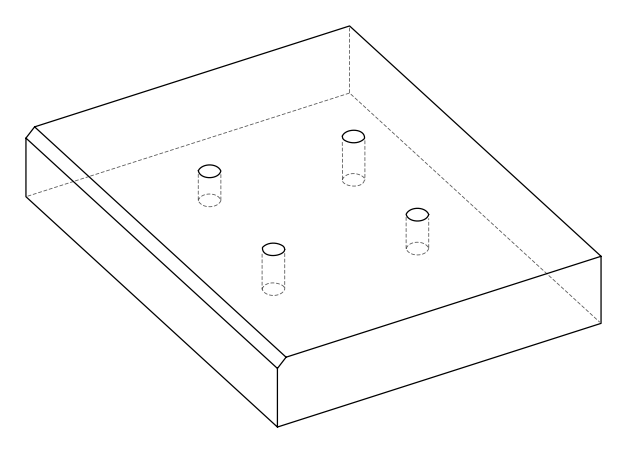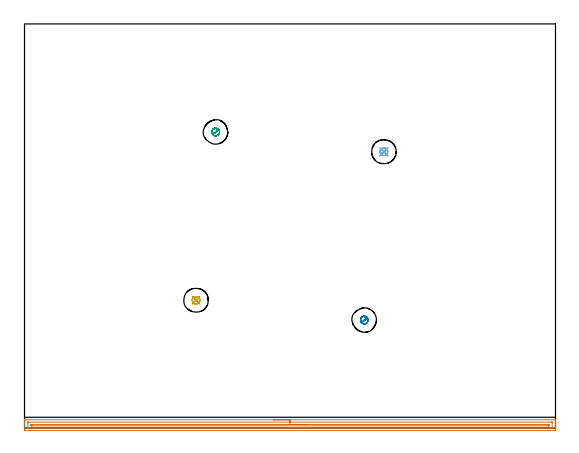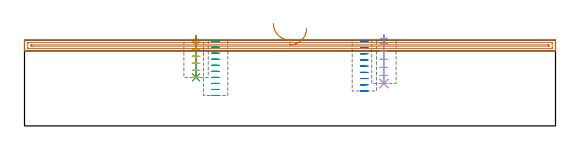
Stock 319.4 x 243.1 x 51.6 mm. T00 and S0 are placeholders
(PLAN: 9 operations, 4 tool changes, 11.1 min)
(1 SPOT_DRILL | STEP1POCKET | NXT0321_9005460120000 | 0.03 min | 3 mm3)
(2 SPOT_DRILL_1 | STEP1POCKET_2 | NXT0321_9005460120000 | 0.03 min | 3 mm3)
(3 DRILL_BLIND_HOLE_INTO_CENTER | STEP1POCKET | NXT0301_128 | 0.1 min | 2404 mm3)
(4 DRILL_BLIND_HOLE_INTO_CENTER_1 | STEP1POCKET_2 | NXT0301_128 | 0.11 min | 2822 mm3)
(5 MILL_ROUGH_BLIND_HOLE_CONTOUR | STEP1POCKET | NXT0201_013 | Spiral | 0.59 min | 1341 mm3)
(6 MILL_ROUGH_BLIND_HOLE_CONTOUR_1 | STEP1POCKET_2 | NXT0201_013 | Spiral | 0.59 min | 1542 mm3)
(7 AREA_MILL | FG_CHAMFER_SURFACE | UGT0205_001 | 7.84 min | 6753 mm3)
(8 MILL_BLIND_HOLE_FROM_SOLID_MATERIAL | STEP1POCKET_1 | NXT0201_013 | Spiral | 0.88 min | 5119 mm3)
(9 MILL_BLIND_HOLE_FROM_SOLID_MATERIAL_1 | STEP1POCKET_3 | NXT0201_013 | Spiral | 0.98 min | 5571 mm3)
(TOOL NXT0321_9005460120000 | NC Spot Drill, 142deg, 12mm, Carbide, Uncoated | D12 PA142 FL30 Z2)
(TOOL NXT0301_128 | Carbide Drill 12mm [861.1-1200-036A1-GP GC34] | D12 PA150 FL37.4 Z2)
(TOOL NXT0201_013 | ENDMILL 10mm | D10 FL30 Z4)
(TOOL UGT0205_001 | Chamfer Mill 20 x 3 x 45 deg. | D20 FL50 Z2)
(OP 1 SPOT_DRILL)
G17 G21 G94 G90
T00 M6
G54
G17 G0 G90 X103.2 Y76.9 S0 M3
G43 Z61.6 H0
G94 G81 G98 Z50.972 F250. R54.6
G80
M5
M2
(OP 2 SPOT_DRILL_1)
G17 G21 G94 G90
T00 M6
G54
G17 G0 G90 X216.2 Y166.2 S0 M3
G43 Z61.6 H0
G94 G81 G98 Z50.972 F250. R54.6
G80
M5
M2
(OP 3 DRILL_BLIND_HOLE_INTO_CENTER)
G17 G21 G94 G90
T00 M6
G54
G17 G0 G90 X103.2 Y76.9 S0 M3
G43 Z61.6 H1
G94 G81 G98 Z29.2 F250. R53.6
G80
M5
M2
(OP 4 DRILL_BLIND_HOLE_INTO_CENTER_1)
G17 G21 G94 G90
T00 M6
G54
G17 G0 G90 X216.2 Y166.2 S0 M3
G43 Z61.6 H1
G94 G81 G98 Z25.5 F250. R53.6
G80
M5
M2
(OP 5 MILL_ROUGH_BLIND_HOLE_CONTOUR)
G17 G21 G94 G90
T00 M6
G54
G17 G0 G90 X103.2 Y76.9 S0 M3
G43 Z61.6 H0
Z50.367
G94 G3 X103.458 Y78.942 R1.037 F250.
X100.972 Y77.472 R2.042
X102.628 Y74.672 R2.3
X100.972 Y77.472 R-2.3
X101.8 Y76.072 R1.15
X103.2 Y76.9 R1.15
G0 Z46.133
G3 X103.458 Y78.942 R1.037
X100.972 Y77.472 R2.042
X102.628 Y74.672 R2.3
X100.972 Y77.472 R-2.3
X101.8 Y76.072 R1.15
X103.2 Y76.9 R1.15
G0 Z41.9
G3 X103.458 Y78.942 R1.037
X100.972 Y77.472 R2.042
X102.628 Y74.672 R2.3
X100.972 Y77.472 R-2.3
X101.8 Y76.072 R1.15
X103.2 Y76.9 R1.15
G0 Z37.667
G3 X103.458 Y78.942 R1.037
X100.972 Y77.472 R2.042
X102.628 Y74.672 R2.3
X100.972 Y77.472 R-2.3
X101.8 Y76.072 R1.15
X103.2 Y76.9 R1.15
G0 Z33.433
G3 X103.458 Y78.942 R1.037
X100.972 Y77.472 R2.042
X102.628 Y74.672 R2.3
X100.972 Y77.472 R-2.3
X101.8 Y76.072 R1.15
X103.2 Y76.9 R1.15
G0 Z29.2
G3 X103.458 Y78.942 R1.037
X100.972 Y77.472 R2.042
X102.628 Y74.672 R2.3
X100.972 Y77.472 R-2.3
X101.8 Y76.072 R1.15
X103.2 Y76.9 R1.15
G0 Z61.6
M5
M2
(OP 6 MILL_ROUGH_BLIND_HOLE_CONTOUR_1)
G17 G21 G94 G90
T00 M6
G54
G17 G0 G90 X216.2 Y166.2 S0 M3
G43 Z61.6 H0
Z49.75
G94 G3 X216.458 Y168.242 R1.037 F250.
X213.972 Y166.772 R2.042
X215.628 Y163.972 R2.3
X213.972 Y166.772 R-2.3
X214.8 Y165.372 R1.15
X216.2 Y166.2 R1.15
G0 Z44.9
G3 X216.458 Y168.242 R1.037
X213.972 Y166.772 R2.042
X215.628 Y163.972 R2.3
X213.972 Y166.772 R-2.3
X214.8 Y165.372 R1.15
X216.2 Y166.2 R1.15
G0 Z40.05
G3 X216.458 Y168.242 R1.037
X213.972 Y166.772 R2.042
X215.628 Y163.972 R2.3
X213.972 Y166.772 R-2.3
X214.8 Y165.372 R1.15
X216.2 Y166.2 R1.15
G0 Z35.2
G3 X216.458 Y168.242 R1.037
X213.972 Y166.772 R2.042
X215.628 Y163.972 R2.3
X213.972 Y166.772 R-2.3
X214.8 Y165.372 R1.15
X216.2 Y166.2 R1.15
G0 Z30.35
G3 X216.458 Y168.242 R1.037
X213.972 Y166.772 R2.042
X215.628 Y163.972 R2.3
X213.972 Y166.772 R-2.3
X214.8 Y165.372 R1.15
X216.2 Y166.2 R1.15
G0 Z25.5
G3 X216.458 Y168.242 R1.037
X213.972 Y166.772 R2.042
X215.628 Y163.972 R2.3
X213.972 Y166.772 R-2.3
X214.8 Y165.372 R1.15
X216.2 Y166.2 R1.15
G0 Z61.6
M5
M2
(OP 7 AREA_MILL)
G17 G21 G94 G90
T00 M6
G54
G17 G0 G90 X149.7 Y5. S1061 M3
G43 Z61.6 H0
G94 G1 X149.738 Z60.728 F250.
X149.852 Z59.863
X150.041 Z59.012
X150.303 Z58.18
X150.637 Z57.374
X151.04 Z56.6
X151.508 Z55.864
X152.04 Z55.172
X152.629 Z54.529
X153.272 Z53.939
X153.964 Z53.408
X154.7 Z52.94
X155.474 Z52.537
X156.28 Z52.203
X157.112 Z51.941
X157.964 Z51.752
X158.828 Z51.638
X159.7 Z51.6
X319.224
X319.39 Y4.997 Z51.588
X319.393 Y4.95 Z51.541
X319.4 Y4.544 Z51.144
Y4.232 Z50.832
Y3.531 Z50.126
Y2.29 Z48.887
Y0.859 Z47.455
Y-0.652 Z45.945
X319.398 Y-0.922 Z45.675
X319.392 Y-1.491 Z45.105
X319.351 Y-1.494 Z45.103
X318.777 Y-1.5 Z45.1
X0.623
X0.049 Y-1.494 Z45.103
X0.008 Y-1.491 Z45.106
X0. Y-0.922 Z45.675
Y1.75 Z48.345
Y3.18 Z49.777
Y3.531 Z50.126
Y4.232 Z50.832
Y4.545 Z51.144
X0.007 Y4.95 Z51.541
X0.01 Y4.997 Z51.588
X0.176 Y5. Z51.6
X159.7
Y3.586 Z50.186
X317.045 Y3.585 Z50.185
X317.154 Y3.584 Z50.184
X317.371 Y3.579 Z50.179
X317.391 Y3.569 Z50.169
X317.395 Y3.558 Z50.158
X317.398 Y3.531 Z50.131
X317.4 Y3.122 Z49.722
X317.399 Y0.452 Z47.052
X317.392 Y-0.031 Z46.569
X317.39 Y-0.075 Z46.525
X317.209 Y-0.082 Z46.518
X317.1 Y-0.085 Z46.515
X2.355
X2.246 Y-0.084 Z46.516
X2.029 Y-0.079 Z46.521
X2.009 Y-0.069 Z46.531
X2.005 Y-0.058 Z46.542
X2.002 Y-0.031 Z46.569
X2. Y0.378 Z46.978
X2.001 Y3.048 Z49.648
X2.008 Y3.531 Z50.131
X2.01 Y3.575 Z50.175
X2.191 Y3.582 Z50.182
X2.3 Y3.585 Z50.185
X159.7 Y3.586 Z50.186
Y2.171 Z48.771
X314.78
X315.202 Y2.169 Z48.769
X315.343 Y2.167 Z48.767
X315.385 Y2.165 Z48.765
X315.391 Y2.078 Z48.678
X315.396 Y1.947 Z48.547
X315.399 Y1.75 Z48.35
Y1.554 Z48.154
X315.393 Y1.357 Z47.957
X315.39 Y1.335 Z47.935
X315.385 Y1.333 Z47.933
X315.361 Y1.33 Z47.93
X315.308 Y1.329 Z47.929
X315.202
X4.62
X4.198 Y1.331 Z47.931
X4.057 Y1.333 Z47.933
X4.015 Y1.335 Z47.935
X4.009 Y1.422 Z48.022
X4.004 Y1.553 Z48.153
X4.001 Y1.75 Z48.35
Y1.946 Z48.546
X4.007 Y2.143 Z48.743
X4.01 Y2.165 Z48.765
X4.015 Y2.167 Z48.767
X4.039 Y2.17 Z48.77
X4.092 Y2.171 Z48.771
X4.198
X159.7
X160.572 Z48.81
X161.436 Z48.923
X162.288 Z49.112
X163.12 Z49.375
X163.926 Z49.708
X164.7 Z50.111
X165.436 Z50.58
X166.128 Z51.111
X166.771 Z51.7
X167.36 Z52.344
X167.892 Z53.036
X168.36 Z53.771
X168.763 Z54.545
X169.097 Z55.351
X169.359 Z56.183
X169.548 Z57.035
X169.662 Z57.9
X169.7 Z58.771
G0 Z61.6
M5
M2
(OP 8 MILL_BLIND_HOLE_FROM_SOLID_MATERIAL)
G17 G21 G94 G90
T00 M6
G54
G17 G0 G90 X204.4 Y65. S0 M3
G43 Z61.6 H0
Z50.867
G94 G3 X204.658 Y67.042 R1.037 F250.
X202.172 Y65.572 R2.042
X203.828 Y62.772 R2.3
X202.172 Y65.572 R-2.3
X203. Y64.172 R1.15
X204.4 Y65. R1.15
G0 Z47.133
G3 X204.658 Y67.042 R1.037
X202.172 Y65.572 R2.042
X203.828 Y62.772 R2.3
X202.172 Y65.572 R-2.3
X203. Y64.172 R1.15
X204.4 Y65. R1.15
G0 Z43.4
G3 X204.658 Y67.042 R1.037
X202.172 Y65.572 R2.042
X203.828 Y62.772 R2.3
X202.172 Y65.572 R-2.3
X203. Y64.172 R1.15
X204.4 Y65. R1.15
G0 Z39.667
G3 X204.658 Y67.042 R1.037
X202.172 Y65.572 R2.042
X203.828 Y62.772 R2.3
X202.172 Y65.572 R-2.3
X203. Y64.172 R1.15
X204.4 Y65. R1.15
G0 Z35.933
G3 X204.658 Y67.042 R1.037
X202.172 Y65.572 R2.042
X203.828 Y62.772 R2.3
X202.172 Y65.572 R-2.3
X203. Y64.172 R1.15
X204.4 Y65. R1.15
G0 Z32.2
G3 X204.658 Y67.042 R1.037
X202.172 Y65.572 R2.042
X203.828 Y62.772 R2.3
X202.172 Y65.572 R-2.3
X203. Y64.172 R1.15
X204.4 Y65. R1.15
G0 Z28.467
G3 X204.658 Y67.042 R1.037
X202.172 Y65.572 R2.042
X203.828 Y62.772 R2.3
X202.172 Y65.572 R-2.3
X203. Y64.172 R1.15
X204.4 Y65. R1.15
G0 Z24.733
G3 X204.658 Y67.042 R1.037
X202.172 Y65.572 R2.042
X203.828 Y62.772 R2.3
X202.172 Y65.572 R-2.3
X203. Y64.172 R1.15
X204.4 Y65. R1.15
G0 Z21.
G3 X204.658 Y67.042 R1.037
X202.172 Y65.572 R2.042
X203.828 Y62.772 R2.3
X202.172 Y65.572 R-2.3
X203. Y64.172 R1.15
X204.4 Y65. R1.15
G0 Z61.6
M5
M2
(OP 9 MILL_BLIND_HOLE_FROM_SOLID_MATERIAL_1)
G17 G21 G94 G90
T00 M6
G54
G17 G0 G90 X115. Y178.1 S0 M3
G43 Z61.6 H0
Z50.97
G94 G3 X115.258 Y180.142 R1.037 F250.
X112.772 Y178.672 R2.042
X114.428 Y175.872 R2.3
X112.772 Y178.672 R-2.3
X113.6 Y177.272 R1.15
X115. Y178.1 R1.15
G0 Z47.34
G3 X115.258 Y180.142 R1.037
X112.772 Y178.672 R2.042
X114.428 Y175.872 R2.3
X112.772 Y178.672 R-2.3
X113.6 Y177.272 R1.15
X115. Y178.1 R1.15
G0 Z43.71
G3 X115.258 Y180.142 R1.037
X112.772 Y178.672 R2.042
X114.428 Y175.872 R2.3
X112.772 Y178.672 R-2.3
X113.6 Y177.272 R1.15
X115. Y178.1 R1.15
G0 Z40.08
G3 X115.258 Y180.142 R1.037
X112.772 Y178.672 R2.042
X114.428 Y175.872 R2.3
X112.772 Y178.672 R-2.3
X113.6 Y177.272 R1.15
X115. Y178.1 R1.15
G0 Z36.45
G3 X115.258 Y180.142 R1.037
X112.772 Y178.672 R2.042
X114.428 Y175.872 R2.3
X112.772 Y178.672 R-2.3
X113.6 Y177.272 R1.15
X115. Y178.1 R1.15
G0 Z32.82
G3 X115.258 Y180.142 R1.037
X112.772 Y178.672 R2.042
X114.428 Y175.872 R2.3
X112.772 Y178.672 R-2.3
X113.6 Y177.272 R1.15
X115. Y178.1 R1.15
G0 Z29.19
G3 X115.258 Y180.142 R1.037
X112.772 Y178.672 R2.042
X114.428 Y175.872 R2.3
X112.772 Y178.672 R-2.3
X113.6 Y177.272 R1.15
X115. Y178.1 R1.15
G0 Z25.56
G3 X115.258 Y180.142 R1.037
X112.772 Y178.672 R2.042
X114.428 Y175.872 R2.3
X112.772 Y178.672 R-2.3
X113.6 Y177.272 R1.15
X115. Y178.1 R1.15
G0 Z21.93
G3 X115.258 Y180.142 R1.037
X112.772 Y178.672 R2.042
X114.428 Y175.872 R2.3
X112.772 Y178.672 R-2.3
X113.6 Y177.272 R1.15
X115. Y178.1 R1.15
G0 Z18.3
G3 X115.258 Y180.142 R1.037
X112.772 Y178.672 R2.042
X114.428 Y175.872 R2.3
X112.772 Y178.672 R-2.3
X113.6 Y177.272 R1.15
X115. Y178.1 R1.15
G0 Z61.6
M5
M2
